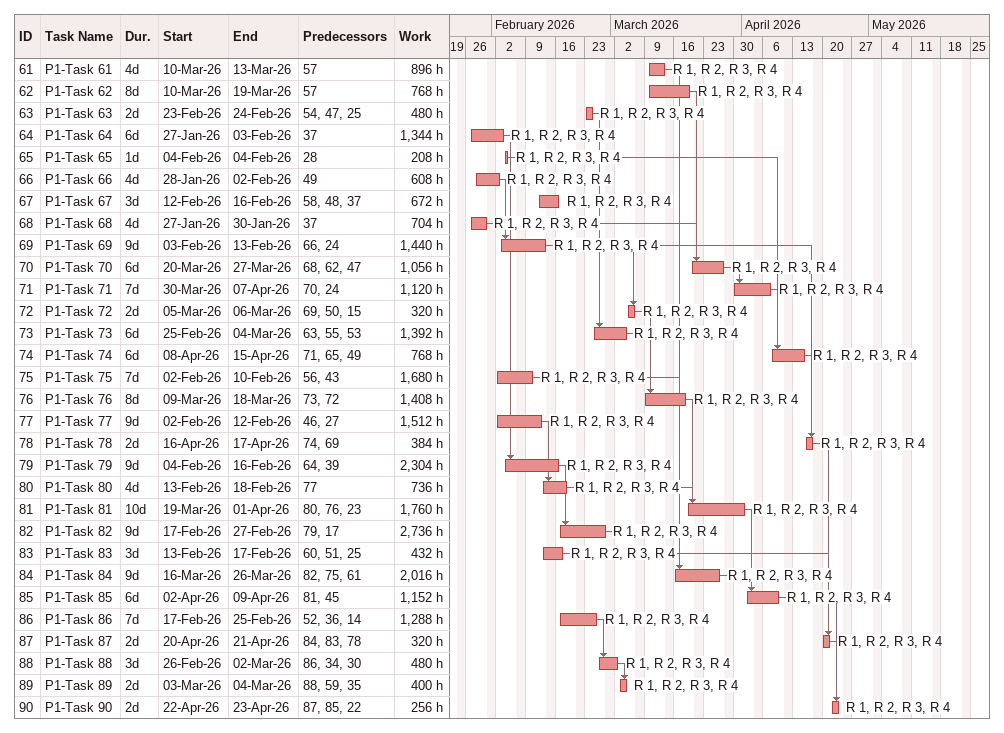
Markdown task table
| ID | Task | Duration | Start | Finish | Predecessors | Resources | Work (h) |
|---|---|---|---|---|---|---|---|
| 61 | P1-Task 61 | 4d | 2026-03-10 | 2026-03-13 | 57 | R 1, R 2, R 3, R 4 | 896 |
| 62 | P1-Task 62 | 8d | 2026-03-10 | 2026-03-19 | 57 | R 1, R 2, R 3, R 4 | 768 |
| 63 | P1-Task 63 | 2d | 2026-02-23 | 2026-02-24 | 54, 47, 25 | R 1, R 2, R 3, R 4 | 480 |
| 64 | P1-Task 64 | 6d | 2026-01-27 | 2026-02-03 | 37 | R 1, R 2, R 3, R 4 | 1344 |
| 65 | P1-Task 65 | 1d | 2026-02-04 | 2026-02-04 | 28 | R 1, R 2, R 3, R 4 | 208 |
| 66 | P1-Task 66 | 4d | 2026-01-28 | 2026-02-02 | 49 | R 1, R 2, R 3, R 4 | 608 |
| 67 | P1-Task 67 | 3d | 2026-02-12 | 2026-02-16 | 58, 48, 37 | R 1, R 2, R 3, R 4 | 672 |
| 68 | P1-Task 68 | 4d | 2026-01-27 | 2026-01-30 | 37 | R 1, R 2, R 3, R 4 | 704 |
| 69 | P1-Task 69 | 9d | 2026-02-03 | 2026-02-13 | 66, 24 | R 1, R 2, R 3, R 4 | 1440 |
| 70 | P1-Task 70 | 6d | 2026-03-20 | 2026-03-27 | 68, 62, 47 | R 1, R 2, R 3, R 4 | 1056 |
| 71 | P1-Task 71 | 7d | 2026-03-30 | 2026-04-07 | 70, 24 | R 1, R 2, R 3, R 4 | 1120 |
| 72 | P1-Task 72 | 2d | 2026-03-05 | 2026-03-06 | 69, 50, 15 | R 1, R 2, R 3, R 4 | 320 |
| 73 | P1-Task 73 | 6d | 2026-02-25 | 2026-03-04 | 63, 55, 53 | R 1, R 2, R 3, R 4 | 1392 |
| 74 | P1-Task 74 | 6d | 2026-04-08 | 2026-04-15 | 71, 65, 49 | R 1, R 2, R 3, R 4 | 768 |
| 75 | P1-Task 75 | 7d | 2026-02-02 | 2026-02-10 | 56, 43 | R 1, R 2, R 3, R 4 | 1680 |
| 76 | P1-Task 76 | 8d | 2026-03-09 | 2026-03-18 | 73, 72 | R 1, R 2, R 3, R 4 | 1408 |
| 77 | P1-Task 77 | 9d | 2026-02-02 | 2026-02-12 | 46, 27 | R 1, R 2, R 3, R 4 | 1512 |
| 78 | P1-Task 78 | 2d | 2026-04-16 | 2026-04-17 | 74, 69 | R 1, R 2, R 3, R 4 | 384 |
| 79 | P1-Task 79 | 9d | 2026-02-04 | 2026-02-16 | 64, 39 | R 1, R 2, R 3, R 4 | 2304 |
| 80 | P1-Task 80 | 4d | 2026-02-13 | 2026-02-18 | 77 | R 1, R 2, R 3, R 4 | 736 |
| 81 | P1-Task 81 | 10d | 2026-03-19 | 2026-04-01 | 80, 76, 23 | R 1, R 2, R 3, R 4 | 1760 |
| 82 | P1-Task 82 | 9d | 2026-02-17 | 2026-02-27 | 79, 17 | R 1, R 2, R 3, R 4 | 2736 |
| 83 | P1-Task 83 | 3d | 2026-02-13 | 2026-02-17 | 60, 51, 25 | R 1, R 2, R 3, R 4 | 432 |
| 84 | P1-Task 84 | 9d | 2026-03-16 | 2026-03-26 | 82, 75, 61 | R 1, R 2, R 3, R 4 | 2016 |
| 85 | P1-Task 85 | 6d | 2026-04-02 | 2026-04-09 | 81, 45 | R 1, R 2, R 3, R 4 | 1152 |
| 86 | P1-Task 86 | 7d | 2026-02-17 | 2026-02-25 | 52, 36, 14 | R 1, R 2, R 3, R 4 | 1288 |
| 87 | P1-Task 87 | 2d | 2026-04-20 | 2026-04-21 | 84, 83, 78 | R 1, R 2, R 3, R 4 | 320 |
| 88 | P1-Task 88 | 3d | 2026-02-26 | 2026-03-02 | 86, 34, 30 | R 1, R 2, R 3, R 4 | 480 |
| 89 | P1-Task 89 | 2d | 2026-03-03 | 2026-03-04 | 88, 59, 35 | R 1, R 2, R 3, R 4 | 400 |
| 90 | P1-Task 90 | 2d | 2026-04-22 | 2026-04-23 | 87, 85, 22 | R 1, R 2, R 3, R 4 | 256 |
